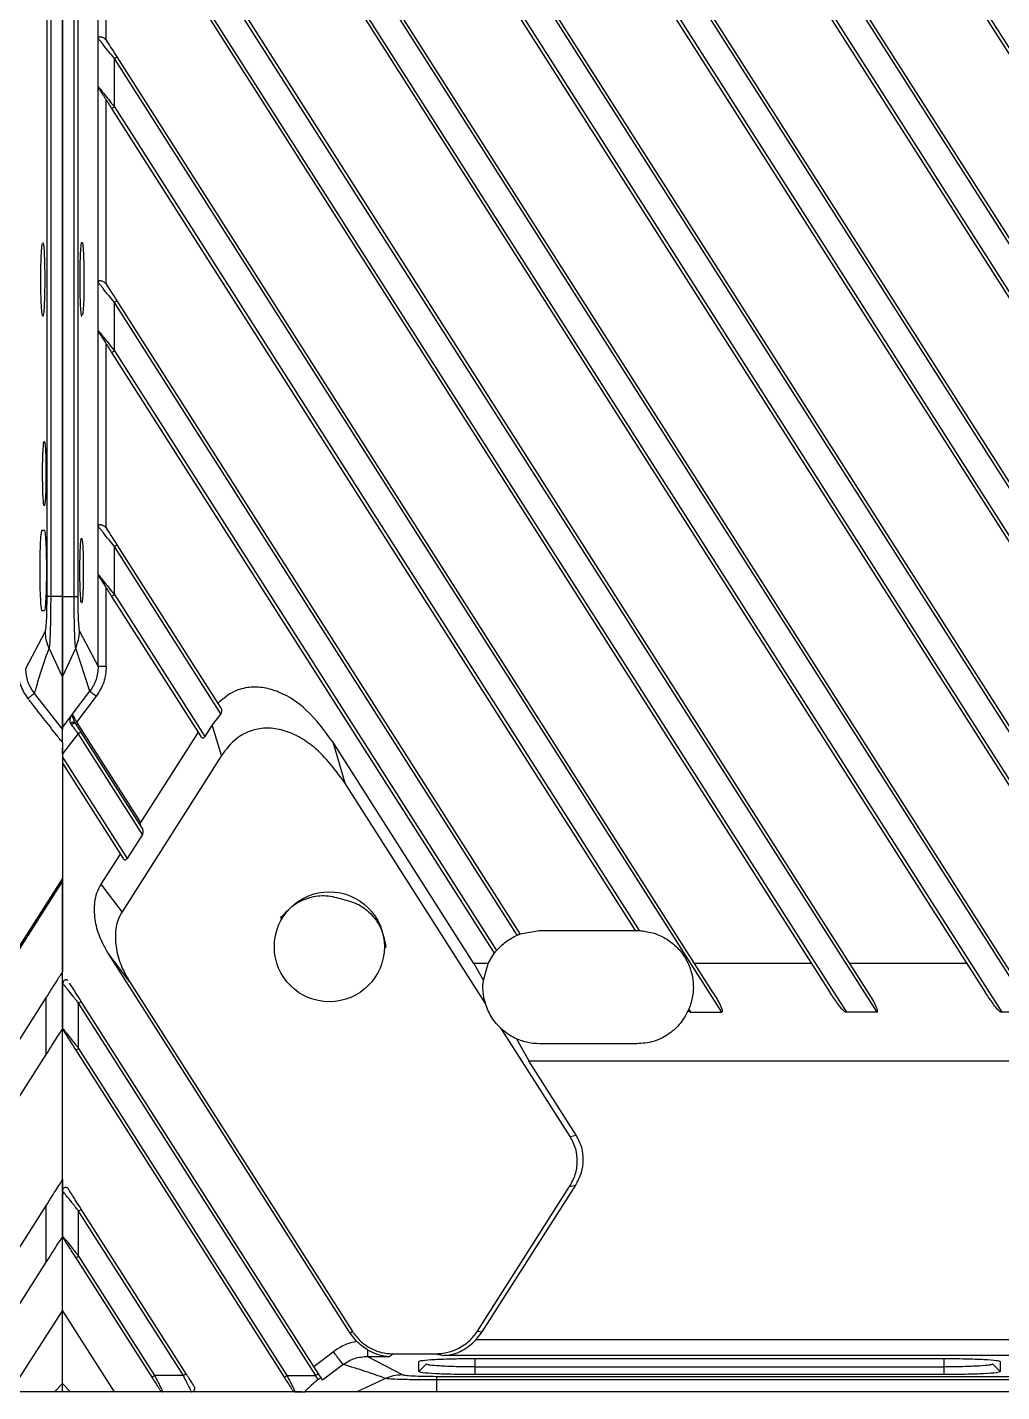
# Model space of a CAD drawing. Header units: millimetres. Extents: x 620 to 19791, y 2539 to 6969.
# Drawn here: x 17174.8 to 17235, y 3799.1 to 3883.4 of the extents above; entities that cross this region are included whole.
import ezdxf

# ---------------------------------------------------------------- set-up
doc = ezdxf.new("R2010")
doc.units = ezdxf.units.MM

# ---------------------------------------------------------------- blocks, each defined once
blk = doc.blocks.new('tugj')
at = {"color": 7, "linetype": 'Continuous', "lineweight": 25}
for p, q in [((12454.593, 4868.257), (12454.593, 5107.475)), ((12454.818, 5107.475), (12454.818, 4868.257)), ((12455.543, 4868.256), (12455.543, 5107.475)), ((12455.543, 5107.475), (12455.543, 4868.256)), ((12456.268, 4868.257), (12456.268, 5107.475)), ((12456.492, 5107.475), (12456.492, 4868.257)), ((12458.583, 4988.87), (12551.022, 4843.77)), ((12458.752, 4988.978), (12552.022, 4842.571)), ((12544.317, 4842.57), (12458.752, 4976.88)), ((12543.789, 4843.77), (12458.921, 4976.988)), ((12458.583, 4973.795), (12541.418, 4843.77)), ((12458.752, 4973.902), (12542.42, 4842.57)), ((12534.713, 4842.57), (12458.752, 4961.805)), ((12534.185, 4843.77), (12458.921, 4961.912)), ((12458.583, 4958.719), (12531.814, 4843.77)), ((12458.752, 4958.827), (12532.816, 4842.57)), ((12525.109, 4842.57), (12458.752, 4946.729)), ((12524.581, 4843.77), (12458.921, 4946.837)), ((12458.583, 4943.644), (12522.21, 4843.77)), ((12458.752, 4943.751), (12523.212, 4842.57)), ((12515.505, 4842.57), (12458.752, 4931.654)), ((12514.977, 4843.77), (12458.921, 4931.761)), ((12458.583, 4928.569), (12512.606, 4843.77)), ((12458.752, 4928.676), (12513.607, 4842.57)), ((12505.9, 4842.57), (12458.752, 4916.579)), ((12505.373, 4843.77), (12458.921, 4916.686)), ((12457.753, 4902.759), (12457.753, 4914.856)), ((12458.251, 4902.652), (12458.251, 4914.014)), ((12458.752, 4913.601), (12504.003, 4842.57)), ((12458.583, 4913.493), (12503.002, 4843.77)), ((12457.753, 4899.78), (12457.753, 4902.759)), ((12458.251, 4902.652), (12458.296, 4902.591)), ((12496.296, 4842.57), (12458.752, 4901.503)), ((12458.752, 4898.525), (12458.752, 4901.503)), ((12495.769, 4843.77), (12458.921, 4901.611)), ((12457.753, 4887.684), (12457.753, 4899.78)), ((12458.251, 4887.577), (12458.251, 4898.939)), ((12458.583, 4898.418), (12490.948, 4847.616)), ((12458.752, 4898.525), (12491.187, 4847.613)), ((12457.753, 4884.705), (12457.753, 4887.684)), ((12458.251, 4887.577), (12458.296, 4887.516)), ((12458.752, 4883.45), (12458.752, 4886.428)), ((12483.66, 4847.331), (12458.752, 4886.428)), ((12483.849, 4847.406), (12458.921, 4886.535)), ((12457.753, 4872.608), (12457.753, 4884.705)), ((12458.251, 4872.501), (12458.251, 4883.864)), ((12458.583, 4883.342), (12482.239, 4846.211)), ((12458.752, 4883.45), (12482.371, 4846.376)), ((12454.291, 4872.366), (12454.422, 4872.366)), ((12457.753, 4869.629), (12457.753, 4872.608)), ((12458.251, 4872.501), (12458.296, 4872.44)), ((12465.355, 4861.361), (12458.921, 4871.46)), ((12458.752, 4868.375), (12458.752, 4871.352)), ((12465.338, 4861.014), (12458.752, 4871.352)), ((12457.752, 4863.93), (12457.753, 4869.629)), ((12454.818, 4868.257), (12454.593, 4868.257)), ((12455.543, 4868.256), (12454.818, 4868.257)), ((12455.543, 4868.256), (12456.268, 4868.257)), ((12456.268, 4868.257), (12456.492, 4868.257)), ((12458.251, 4863.93), (12458.251, 4868.788)), ((12458.583, 4868.267), (12464.103, 4859.602)), ((12458.752, 4868.375), (12464.341, 4859.602)), ((12454.422, 4867.366), (12454.291, 4867.366)), ((12453.281, 4863.817), (12454.488, 4866.115)), ((12456.598, 4866.114), (12457.752, 4863.93)), ((12455.543, 4863.305), (12454.719, 4865.075)), ((12457.243, 4862.407), (12456.366, 4865.075)), ((12453.804, 4862.275), (12455.543, 4860.039)), ((12456.153, 4860.978), (12457.243, 4862.407)), ((12457.639, 4862.107), (12456.416, 4860.502)), ((12455.542, 4860.174), (12456.125, 4860.934)), ((12456.125, 4860.934), (12456.153, 4860.978)), ((12456.125, 4860.934), (12456.153, 4860.958)), ((12456.154, 4860.978), (12456.157, 4860.955)), ((12456.375, 4860.38), (12456.334, 4860.45)), ((12456.416, 4860.502), (12460.368, 4854.298)), ((12465.338, 4861.014), (12464.807, 4860.335)), ((12456.509, 4859.797), (12455.543, 4858.536)), ((12456.102, 4860.353), (12456.051, 4860.437)), ((12456.509, 4859.797), (12456.678, 4859.905)), ((12460.487, 4853.554), (12456.509, 4859.797)), ((12460.487, 4853.926), (12456.678, 4859.905)), ((12463.926, 4859.882), (12460.368, 4854.298)), ((12464.807, 4860.335), (12464.341, 4859.602)), ((12465.373, 4858.431), (12464.807, 4860.335)), ((12455.543, 4859.237), (12455.543, 4850.811)), ((12455.543, 4858.536), (12455.543, 4858.887)), ((12480.983, 4845.57), (12472.251, 4859.277)), ((12472.251, 4859.277), (12473.005, 4856.738)), ((12455.543, 4858.536), (12455.543, 4858.337)), ((12455.543, 4858.337), (12459.538, 4852.065)), ((12455.543, 4857.965), (12459.301, 4852.065)), ((12465.373, 4858.431), (12459.226, 4848.783)), ((12481.692, 4843.102), (12473.005, 4856.738)), ((12460.504, 4853.895), (12460.487, 4853.926)), ((12460.487, 4853.554), (12459.538, 4852.065)), ((12457.937, 4850.481), (12459.124, 4852.344)), ((12437.759, 4822.734), (12455.543, 4850.649)), ((12452.036, 4845.307), (12455.543, 4850.811)), ((12455.543, 4850.811), (12455.543, 4850.649)), ((12455.543, 4850.649), (12455.543, 4845.065)), ((12455.543, 4844.379), (12455.543, 4850.636)), ((12459.226, 4848.783), (12457.937, 4850.481)), ((12483.849, 4847.406), (12485.043, 4847.616)), ((12485.043, 4847.616), (12490.948, 4847.616)), ((12459.694, 4844.458), (12458.405, 4846.156)), ((12473.326, 4822.734), (12458.405, 4846.156)), ((12481.859, 4845.57), (12482.239, 4846.211)), ((12481.859, 4845.57), (12480.983, 4845.57)), ((12480.983, 4845.57), (12481.568, 4844.536)), ((12481.568, 4844.536), (12481.859, 4845.57)), ((12501.855, 4845.57), (12494.622, 4845.57)), ((12511.459, 4845.57), (12504.226, 4845.57)), ((12459.694, 4844.458), (12473.467, 4822.839)), ((12455.543, 4841.587), (12455.543, 4844.379)), ((12455.543, 4844.379), (12455.543, 4841.529)), ((12454.543, 4843.495), (12439.648, 4820.116)), ((12454.543, 4839.959), (12454.543, 4843.495)), ((12456.543, 4840.331), (12456.543, 4843.123)), ((12471.2, 4820.116), (12456.543, 4843.123)), ((12471.369, 4820.223), (12456.711, 4843.231)), ((12494.273, 4842.769), (12494.233, 4842.677)), ((12494.399, 4842.57), (12494.273, 4842.769)), ((12494.399, 4842.57), (12496.296, 4842.57)), ((12505.9, 4842.57), (12504.003, 4842.57)), ((12515.505, 4842.57), (12513.607, 4842.57)), ((12455.543, 4841.587), (12455.543, 4841.492)), ((12455.543, 4832.223), (12455.543, 4841.529)), ((12455.543, 4831.537), (12455.543, 4841.492)), ((12486.924, 4834.89), (12482.709, 4841.507)), ((12456.374, 4840.224), (12469.253, 4820.008)), ((12456.543, 4840.331), (12469.422, 4820.116)), ((12483.61, 4840.922), (12484.374, 4839.57)), ((12491.043, 4840.616), (12485.043, 4840.616)), ((12441.901, 4820.116), (12454.543, 4839.959)), ((12487.299, 4834.98), (12484.374, 4839.57)), ((12484.374, 4839.57), (12558.305, 4839.57)), ((12486.924, 4834.89), (12487.299, 4834.98)), ((12455.543, 4832.223), (12455.543, 4828.687)), ((12481.205, 4822.861), (12486.897, 4831.796)), ((12481.489, 4822.809), (12487.272, 4831.886)), ((12486.897, 4831.796), (12487.272, 4831.886)), ((12455.543, 4828.745), (12455.543, 4831.537)), ((12454.543, 4830.653), (12447.829, 4820.116)), ((12454.543, 4827.117), (12454.543, 4830.653)), ((12456.543, 4827.489), (12456.543, 4830.281)), ((12463.019, 4820.116), (12456.543, 4830.281)), ((12463.188, 4820.223), (12456.711, 4830.389)), ((12455.543, 4828.745), (12455.543, 4828.651)), ((12455.543, 4824.116), (12455.543, 4828.687)), ((12455.543, 4824.116), (12455.543, 4828.651)), ((12450.082, 4820.116), (12454.543, 4827.117)), ((12456.374, 4827.382), (12461.072, 4820.008)), ((12456.543, 4827.489), (12461.24, 4820.116)), ((12452.343, 4819.116), (12455.543, 4824.116)), ((12455.543, 4824.116), (12458.743, 4819.116)), ((12455.543, 4819.616), (12455.543, 4824.116)), ((12473.467, 4822.839), (12473.326, 4822.734)), ((12473.728, 4822.232), (12473.326, 4822.734)), ((12481.129, 4822.351), (12481.489, 4822.809)), ((12481.205, 4822.861), (12481.489, 4822.809)), ((12474.411, 4821.701), (12474.411, 4821.3)), ((12481.129, 4822.351), (12579.956, 4822.351)), ((12471.08, 4820.676), (12472.295, 4821.592)), ((12474.411, 4821.3), (12476.542, 4820.17)), ((12474.411, 4821.3), (12475.787, 4821.3)), ((12475.995, 4821.455), (12475.787, 4821.3)), ((12475.995, 4821.455), (12478.585, 4821.455)), ((12477.568, 4820.355), (12477.568, 4820.984)), ((12477.568, 4820.356), (12478.043, 4820.829)), ((12478.585, 4821.455), (12479.138, 4821.353)), ((12581.947, 4821.353), (12479.138, 4821.353)), ((12481.043, 4821.166), (12510.042, 4821.166)), ((12513.043, 4820.829), (12513.517, 4820.356)), ((12513.517, 4820.984), (12513.517, 4820.355)), ((12463.019, 4820.116), (12461.24, 4820.116)), ((12469.422, 4820.116), (12471.2, 4820.116)), ((12471.337, 4819.846), (12471.2, 4820.116)), ((12471.53, 4819.97), (12471.369, 4820.223)), ((12471.616, 4819.835), (12471.53, 4819.971)), ((12472.895, 4820.801), (12471.617, 4819.834)), ((12478.684, 4820.065), (12522.25, 4820.065)), ((12478.684, 4819.841), (12478.684, 4820.065)), ((12481.042, 4820.647), (12481.043, 4820.173)), ((12481.042, 4820.647), (12510.043, 4820.647)), ((12510.042, 4820.173), (12481.043, 4820.173)), ((12510.042, 4820.173), (12510.043, 4820.647)), ((12455.043, 4819.116), (12455.543, 4819.616)), ((12455.543, 4819.116), (12455.543, 4819.616)), ((12455.543, 4819.616), (12456.043, 4819.116)), ((12473.732, 4819.115), (12475.504, 4819.94)), ((12478.684, 4819.116), (12478.684, 4819.841)), ((12522.25, 4819.841), (12478.684, 4819.841)), ((12455.043, 4819.116), (12452.343, 4819.116)), ((12456.043, 4819.116), (12455.043, 4819.116)), ((12458.743, 4819.116), (12456.043, 4819.116)), ((12461.75, 4819.116), (12458.743, 4819.116)), ((12463.529, 4819.116), (12461.75, 4819.116)), ((12469.931, 4819.116), (12463.529, 4819.116)), ((12470.367, 4819.116), (12469.931, 4819.116)), ((12469.931, 4819.116), (12470.542, 4819.116)), ((12522.25, 4819.116), (12478.684, 4819.116))]:
    blk.add_line(p, q, dxfattribs=at)
at = {"color": 8, "linetype": 'Continuous', "lineweight": 25}
for p, q in [((12481.042, 4821.166), (12481.042, 4820.647)), ((12510.043, 4820.647), (12510.043, 4821.166))]:
    blk.add_line(p, q, dxfattribs=at)
at = {"color": 7, "linetype": 'Continuous', "lineweight": 25, "flags": 128}
for points in [[(12458.921, 4886.535), (12458.918, 4886.533), (12458.908, 4886.527), (12458.892, 4886.517), (12458.871, 4886.504), (12458.846, 4886.487), (12458.817, 4886.469), (12458.785, 4886.449), (12458.752, 4886.428)], [(12458.921, 4871.46), (12458.918, 4871.458), (12458.908, 4871.452), (12458.892, 4871.442), (12458.871, 4871.428), (12458.846, 4871.412), (12458.817, 4871.394), (12458.785, 4871.373), (12458.752, 4871.352)], [(12458.583, 4868.267), (12458.587, 4868.269), (12458.596, 4868.275), (12458.612, 4868.285), (12458.633, 4868.299), (12458.658, 4868.315), (12458.688, 4868.333), (12458.719, 4868.354), (12458.752, 4868.375)], [(12455.542, 4863.305), (12455.954, 4864.19), (12456.366, 4865.075)], [(12469.253, 4820.008), (12469.256, 4820.01), (12469.266, 4820.016), (12469.281, 4820.026), (12469.302, 4820.04), (12469.328, 4820.056), (12469.357, 4820.074), (12469.389, 4820.095), (12469.422, 4820.116)]]:
    blk.add_lwpolyline(points, dxfattribs=at)
at = {"color": 7, "linetype": 'Continuous', "lineweight": 25}
blk.add_circle((12472.043, 4846.616), 3.4, dxfattribs=at)
for points, knots in [([(12458.251, 4902.652), (12458.226, 4902.679), (12458.177, 4902.731), (12458.088, 4902.786), (12457.996, 4902.821), (12457.913, 4902.839), (12457.847, 4902.844), (12457.78, 4902.825), (12457.764, 4902.786), (12457.753, 4902.759)], [0, 0, 0, 0, 0.134133, 0.262204, 0.388534, 0.527306, 0.642566, 0.751832, 1, 1, 1, 1]), ([(12458.752, 4901.503), (12458.643, 4901.64), (12458.403, 4901.941), (12458.124, 4902.275), (12457.956, 4902.519), (12457.857, 4902.629), (12457.777, 4902.708), (12457.761, 4902.741), (12457.753, 4902.759)], [0, 0, 0, 0, 0.257383, 0.568189, 0.677429, 0.771192, 0.881044, 1, 1, 1, 1]), ([(12458.921, 4901.611), (12458.81, 4901.784), (12458.591, 4902.128), (12458.394, 4902.437), (12458.296, 4902.591)], [0, 0, 0, 0, 0.502857, 1, 1, 1, 1]), ([(12458.752, 4901.503), (12458.774, 4901.517), (12458.818, 4901.545), (12458.874, 4901.581), (12458.913, 4901.606), (12458.918, 4901.609), (12458.921, 4901.611)], [0, 0, 0, 0, 0.249966, 0.49999, 0.750001, 1, 1, 1, 1]), ([(12457.753, 4899.78), (12457.759, 4899.773), (12457.772, 4899.758), (12457.839, 4899.672), (12457.942, 4899.542), (12458.12, 4899.316), (12458.396, 4898.974), (12458.628, 4898.682), (12458.752, 4898.525)], [0, 0, 0, 0, 0.093369, 0.196879, 0.314763, 0.449932, 0.705777, 1, 1, 1, 1]), ([(12457.83, 4899.6), (12457.807, 4899.636), (12457.768, 4899.697), (12457.757, 4899.756), (12457.753, 4899.78)], [0, 0, 0, 0, 0.585177, 1, 1, 1, 1]), ([(12457.83, 4899.6), (12457.85, 4899.569), (12457.892, 4899.502), (12458.006, 4899.324), (12458.232, 4898.969), (12458.443, 4898.639), (12458.583, 4898.418)], [0, 0, 0, 0, 0.115366, 0.245983, 0.496103, 1, 1, 1, 1]), ([(12458.583, 4898.418), (12458.586, 4898.419), (12458.591, 4898.423), (12458.63, 4898.448), (12458.686, 4898.483), (12458.73, 4898.511), (12458.752, 4898.525)], [0, 0, 0, 0, 0.249988, 0.49998, 0.749994, 1, 1, 1, 1]), ([(12454.329, 4885.566), (12454.314, 4885.601), (12454.282, 4885.67), (12454.242, 4886.199), (12454.215, 4886.956), (12454.206, 4887.855), (12454.215, 4888.761), (12454.242, 4889.516), (12454.274, 4889.987), (12454.298, 4890.051), (12454.305, 4890.072)], [0, 0, 0, 0, 0.13432, 0.267816, 0.400285, 0.534044, 0.667719, 0.800888, 0.935788, 1, 1, 1, 1]), ([(12454.329, 4890.165), (12454.345, 4890.13), (12454.377, 4890.061), (12454.417, 4889.532), (12454.443, 4888.775), (12454.453, 4887.875), (12454.444, 4886.972), (12454.417, 4886.208), (12454.377, 4885.672), (12454.345, 4885.601), (12454.329, 4885.566)], [0, 0, 0, 0, 0.125437, 0.250107, 0.373815, 0.498729, 0.623565, 0.747927, 0.873908, 1, 1, 1, 1]), ([(12456.756, 4885.566), (12456.74, 4885.601), (12456.708, 4885.67), (12456.668, 4886.199), (12456.642, 4886.956), (12456.632, 4887.856), (12456.641, 4888.759), (12456.668, 4889.523), (12456.708, 4890.06), (12456.74, 4890.13), (12456.756, 4890.165)], [0, 0, 0, 0, 0.125437, 0.250107, 0.373815, 0.498729, 0.623565, 0.747927, 0.873908, 1, 1, 1, 1]), ([(12456.756, 4890.165), (12456.772, 4890.13), (12456.803, 4890.061), (12456.843, 4889.532), (12456.87, 4888.775), (12456.879, 4887.876), (12456.87, 4886.97), (12456.844, 4886.215), (12456.811, 4885.744), (12456.788, 4885.68), (12456.78, 4885.659)], [0, 0, 0, 0, 0.134323, 0.267823, 0.400296, 0.534057, 0.667736, 0.800908, 0.935813, 1, 1, 1, 1]), ([(12458.251, 4887.577), (12458.226, 4887.603), (12458.177, 4887.655), (12458.088, 4887.71), (12457.996, 4887.746), (12457.913, 4887.764), (12457.847, 4887.768), (12457.78, 4887.749), (12457.764, 4887.711), (12457.753, 4887.684)], [0, 0, 0, 0, 0.134133, 0.262204, 0.388534, 0.527306, 0.642566, 0.751832, 1, 1, 1, 1]), ([(12458.752, 4886.428), (12458.643, 4886.564), (12458.403, 4886.866), (12458.124, 4887.2), (12457.956, 4887.443), (12457.857, 4887.554), (12457.777, 4887.632), (12457.761, 4887.666), (12457.753, 4887.684)], [0, 0, 0, 0, 0.257385, 0.568191, 0.677431, 0.771192, 0.881045, 1, 1, 1, 1]), ([(12458.921, 4886.535), (12458.81, 4886.709), (12458.591, 4887.053), (12458.394, 4887.362), (12458.296, 4887.516)], [0, 0, 0, 0, 0.502859, 1, 1, 1, 1]), ([(12457.753, 4884.705), (12457.759, 4884.698), (12457.772, 4884.683), (12457.839, 4884.596), (12457.942, 4884.466), (12458.12, 4884.241), (12458.396, 4883.899), (12458.628, 4883.606), (12458.752, 4883.45)], [0, 0, 0, 0, 0.093369, 0.196879, 0.314765, 0.449931, 0.705776, 1, 1, 1, 1]), ([(12457.83, 4884.525), (12457.807, 4884.561), (12457.768, 4884.622), (12457.757, 4884.68), (12457.753, 4884.705)], [0, 0, 0, 0, 0.585177, 1, 1, 1, 1]), ([(12457.83, 4884.525), (12457.85, 4884.494), (12457.892, 4884.427), (12458.006, 4884.249), (12458.232, 4883.894), (12458.443, 4883.563), (12458.583, 4883.342)], [0, 0, 0, 0, 0.1153656, 0.2459866, 0.4961024, 1, 1, 1, 1]), ([(12458.583, 4883.342), (12458.586, 4883.344), (12458.591, 4883.347), (12458.63, 4883.372), (12458.686, 4883.408), (12458.73, 4883.436), (12458.752, 4883.45)], [0, 0, 0, 0, 0.249984, 0.499982, 0.749995, 1, 1, 1, 1]), ([(12454.422, 4873.866), (12454.408, 4873.896), (12454.381, 4873.956), (12454.346, 4874.417), (12454.323, 4875.074), (12454.314, 4875.857), (12454.322, 4876.642), (12454.346, 4877.311), (12454.375, 4877.682), (12454.401, 4877.844), (12454.415, 4877.858), (12454.422, 4877.865)], [0, 0, 0, 0, 0.125441, 0.24983, 0.373603, 0.498413, 0.62314, 0.747559, 0.873244, 0.936089, 1, 1, 1, 1]), ([(12454.422, 4877.865), (12454.436, 4877.835), (12454.463, 4877.775), (12454.498, 4877.314), (12454.521, 4876.657), (12454.53, 4875.874), (12454.522, 4875.09), (12454.498, 4874.42), (12454.469, 4874.049), (12454.443, 4873.887), (12454.429, 4873.873), (12454.422, 4873.866)], [0, 0, 0, 0, 0.1254407, 0.2498295, 0.3736033, 0.498413, 0.6231396, 0.7475592, 0.8732437, 0.9360892, 1, 1, 1, 1]), ([(12454.291, 4867.366), (12454.274, 4867.403), (12454.24, 4867.479), (12454.196, 4868.054), (12454.167, 4868.877), (12454.157, 4869.855), (12454.167, 4870.836), (12454.195, 4871.668), (12454.239, 4872.251), (12454.274, 4872.327), (12454.291, 4872.366)], [0, 0, 0, 0, 0.125478, 0.250135, 0.373822, 0.498716, 0.623532, 0.747873, 0.873842, 1, 1, 1, 1]), ([(12454.422, 4872.366), (12454.439, 4872.328), (12454.473, 4872.252), (12454.517, 4871.677), (12454.546, 4870.854), (12454.556, 4869.876), (12454.546, 4868.894), (12454.518, 4868.063), (12454.474, 4867.48), (12454.439, 4867.404), (12454.422, 4867.366)], [0, 0, 0, 0, 0.1255, 0.250161, 0.373853, 0.498751, 0.623571, 0.747916, 0.873887, 1, 1, 1, 1]), ([(12458.251, 4872.501), (12458.226, 4872.528), (12458.177, 4872.58), (12458.088, 4872.635), (12457.996, 4872.67), (12457.913, 4872.689), (12457.847, 4872.693), (12457.78, 4872.674), (12457.764, 4872.635), (12457.753, 4872.608)], [0, 0, 0, 0, 0.134127, 0.262205, 0.388535, 0.527307, 0.642568, 0.751834, 1, 1, 1, 1]), ([(12458.752, 4871.352), (12458.643, 4871.489), (12458.403, 4871.79), (12458.124, 4872.125), (12457.956, 4872.368), (12457.857, 4872.478), (12457.777, 4872.557), (12457.761, 4872.591), (12457.753, 4872.608)], [0, 0, 0, 0, 0.257386, 0.568192, 0.67743, 0.771193, 0.881045, 1, 1, 1, 1]), ([(12458.921, 4871.46), (12458.81, 4871.633), (12458.591, 4871.978), (12458.394, 4872.287), (12458.296, 4872.44)], [0, 0, 0, 0, 0.502859, 1, 1, 1, 1]), ([(12456.729, 4867.866), (12456.715, 4867.896), (12456.688, 4867.956), (12456.653, 4868.417), (12456.63, 4869.074), (12456.621, 4869.857), (12456.629, 4870.642), (12456.652, 4871.311), (12456.681, 4871.682), (12456.708, 4871.844), (12456.722, 4871.858), (12456.729, 4871.865)], [0, 0, 0, 0, 0.125441, 0.24983, 0.373603, 0.498412, 0.623139, 0.74756, 0.873244, 0.936089, 1, 1, 1, 1]), ([(12456.729, 4871.865), (12456.743, 4871.835), (12456.77, 4871.775), (12456.805, 4871.314), (12456.828, 4870.657), (12456.836, 4869.874), (12456.828, 4869.09), (12456.805, 4868.42), (12456.776, 4868.049), (12456.75, 4867.887), (12456.736, 4867.873), (12456.729, 4867.866)], [0, 0, 0, 0, 0.125441, 0.24983, 0.373603, 0.498413, 0.623139, 0.747559, 0.873244, 0.936089, 1, 1, 1, 1]), ([(12457.753, 4869.629), (12457.76, 4869.622), (12457.775, 4869.605), (12457.876, 4869.472), (12458.081, 4869.216), (12458.396, 4868.823), (12458.628, 4868.531), (12458.752, 4868.375)], [0, 0, 0, 0, 0.101637, 0.214875, 0.449381, 0.705453, 1, 1, 1, 1]), ([(12457.83, 4869.45), (12457.808, 4869.483), (12457.769, 4869.543), (12457.758, 4869.603), (12457.753, 4869.629)], [0, 0, 0, 0, 0.551205, 1, 1, 1, 1]), ([(12457.83, 4869.45), (12457.85, 4869.418), (12457.892, 4869.352), (12458.006, 4869.174), (12458.232, 4868.818), (12458.443, 4868.488), (12458.583, 4868.267)], [0, 0, 0, 0, 0.115365, 0.245986, 0.496104, 1, 1, 1, 1]), ([(12454.488, 4866.115), (12454.502, 4866.162), (12454.529, 4866.257), (12454.564, 4866.755), (12454.588, 4867.444), (12454.591, 4867.986), (12454.593, 4868.257)], [0, 0, 0, 0, 0.24813, 0.497845, 0.748652, 1, 1, 1, 1]), ([(12454.818, 4868.257), (12454.817, 4868.048), (12454.816, 4867.769), (12454.813, 4867.38), (12454.81, 4866.842), (12454.796, 4866.414), (12454.788, 4866.133), (12454.788, 4866.122), (12454.787, 4866.084), (12454.779, 4865.804), (12454.758, 4865.318), (12454.733, 4865.16), (12454.719, 4865.075)], [0, 0, 0, 0, 0.134202, 0.178889, 0.257542, 0.496727, 0.497017, 0.499311, 0.505691, 0.529846, 0.746293, 1, 1, 1, 1]), ([(12455.543, 4863.305), (12455.543, 4863.443), (12455.543, 4863.728), (12455.543, 4864.908), (12455.543, 4866.486), (12455.543, 4867.679), (12455.543, 4868.256)], [0, 0, 0, 0, 0.241823, 0.5, 0.758177, 1, 1, 1, 1]), ([(12455.543, 4868.256), (12455.543, 4867.679), (12455.543, 4866.486), (12455.543, 4864.908), (12455.543, 4863.728), (12455.543, 4863.443), (12455.543, 4863.305)], [0, 0, 0, 0, 0.2418251, 0.5000001, 0.7581754, 1, 1, 1, 1]), ([(12456.366, 4865.075), (12456.36, 4865.108), (12456.351, 4865.152), (12456.338, 4865.28), (12456.325, 4865.433), (12456.311, 4865.682), (12456.303, 4865.932), (12456.299, 4866.074), (12456.298, 4866.111), (12456.298, 4866.12), (12456.298, 4866.123), (12456.298, 4866.124), (12456.299, 4866.4), (12456.265, 4867.07), (12456.267, 4867.851), (12456.268, 4868.257)], [0, 0, 0, 0, 0.127925, 0.172745, 0.252082, 0.373981, 0.468633, 0.492649, 0.498849, 0.500499, 0.50096, 0.501101, 0.501181, 0.740676, 1, 1, 1, 1]), ([(12456.492, 4868.257), (12456.494, 4867.985), (12456.497, 4867.444), (12456.521, 4866.754), (12456.556, 4866.257), (12456.584, 4866.162), (12456.598, 4866.114)], [0, 0, 0, 0, 0.251351, 0.502158, 0.751874, 1, 1, 1, 1]), ([(12454.719, 4865.075), (12454.653, 4865.241), (12454.52, 4865.575), (12454.498, 4865.934), (12454.488, 4866.115)], [0, 0, 0, 0, 0.496926, 1, 1, 1, 1]), ([(12456.366, 4865.075), (12456.433, 4865.242), (12456.566, 4865.576), (12456.587, 4865.935), (12456.598, 4866.114)], [0, 0, 0, 0, 0.500005, 1, 1, 1, 1]), ([(12454.719, 4865.075), (12454.719, 4865.075), (12454.719, 4865.074), (12454.718, 4865.073), (12454.716, 4865.066), (12454.676, 4864.968), (12454.633, 4864.851), (12454.479, 4864.429), (12454.252, 4863.761), (12454.007, 4862.979), (12453.863, 4862.477), (12453.819, 4862.327), (12453.804, 4862.276)], [0, 0, 0, 0, 0.00006, 0.000592, 0.002126, 0.008022, 0.124947, 0.140032, 0.499932, 0.854415, 0.950401, 1, 1, 1, 1]), ([(12453.407, 4861.969), (12453.226, 4862.254), (12452.867, 4862.819), (12452.81, 4863.486), (12452.781, 4863.817)], [0, 0, 0, 0, 0.504617, 1, 1, 1, 1]), ([(12453.804, 4862.275), (12453.653, 4862.51), (12453.35, 4862.981), (12453.304, 4863.538), (12453.281, 4863.817)], [0, 0, 0, 0, 0.49978, 1, 1, 1, 1]), ([(12457.752, 4863.93), (12457.73, 4863.656), (12457.685, 4863.106), (12457.39, 4862.64), (12457.243, 4862.407)], [0, 0, 0, 0, 0.500224, 1, 1, 1, 1]), ([(12458.251, 4863.93), (12458.224, 4863.601), (12458.169, 4862.943), (12457.815, 4862.386), (12457.639, 4862.107)], [0, 0, 0, 0, 0.49999, 1, 1, 1, 1]), ([(12458.251, 4863.93), (12458.191, 4863.93), (12458.064, 4863.93), (12457.9, 4863.93), (12457.782, 4863.93), (12457.762, 4863.93), (12457.752, 4863.93)], [0, 0, 0, 0, 0.240726, 0.4998985, 0.759122, 1, 1, 1, 1]), ([(12455.543, 4860.174), (12455.543, 4860.432), (12455.543, 4860.951), (12455.543, 4861.805), (12455.543, 4862.591), (12455.543, 4863.115), (12455.543, 4863.305)], [0, 0, 0, 0, 0.247913, 0.497848, 0.818192, 1, 1, 1, 1]), ([(12455.543, 4863.305), (12455.543, 4862.758), (12455.543, 4862.118), (12455.543, 4861.299), (12455.543, 4860.756), (12455.543, 4860.308), (12455.543, 4860.039)], [0, 0, 0, 0, 0.5035524, 0.5890868, 0.752664, 1, 1, 1, 1]), ([(12453.407, 4861.969), (12453.454, 4862.005), (12453.552, 4862.081), (12453.68, 4862.18), (12453.773, 4862.252), (12453.794, 4862.268), (12453.804, 4862.275)], [0, 0, 0, 0, 0.2432151, 0.5025083, 0.7604317, 1, 1, 1, 1]), ([(12457.243, 4862.407), (12457.253, 4862.4), (12457.273, 4862.385), (12457.366, 4862.314), (12457.494, 4862.217), (12457.592, 4862.143), (12457.639, 4862.107)], [0, 0, 0, 0, 0.2394158, 0.497149, 0.7564539, 1, 1, 1, 1]), ([(12472.251, 4859.277), (12471.748, 4859.969), (12470.841, 4861.217), (12469.274, 4862.279), (12468.02, 4862.651), (12467.075, 4862.684), (12466.037, 4862.428), (12465.476, 4861.937), (12465.162, 4861.662)], [0, 0, 0, 0, 0.295327, 0.532327, 0.639409, 0.745125, 0.857665, 1, 1, 1, 1]), ([(12455.545, 4859.237), (12455.545, 4859.237), (12455.545, 4859.237), (12455.544, 4859.238), (12455.543, 4859.24), (12455.537, 4859.247), (12455.515, 4859.275), (12455.427, 4859.387), (12455.076, 4859.835), (12454.474, 4860.602), (12453.872, 4861.369), (12453.522, 4861.818), (12453.435, 4861.93), (12453.414, 4861.959), (12453.409, 4861.966), (12453.408, 4861.968), (12453.407, 4861.969), (12453.407, 4861.969), (12453.407, 4861.969), (12453.407, 4861.969), (12453.407, 4861.969)], [0, 0, 0, 0, 0.000015, 0.000159, 0.000557, 0.00209, 0.008066, 0.031682, 0.125577, 0.499989, 0.874963, 0.968718, 0.992162, 0.998026, 0.999497, 0.999865, 0.999961, 0.999987, 0.999991, 1, 1, 1, 1]), ([(12465.338, 4861.014), (12465.347, 4861.025), (12465.365, 4861.047), (12465.393, 4861.104), (12465.408, 4861.184), (12465.397, 4861.279), (12465.369, 4861.333), (12465.355, 4861.361)], [0, 0, 0, 0, 0.094335, 0.200566, 0.456667, 0.716863, 1, 1, 1, 1]), ([(12456.051, 4860.437), (12456.036, 4860.483), (12456.008, 4860.572), (12456.029, 4860.746), (12456.087, 4860.86), (12456.125, 4860.934)], [0, 0, 0, 0, 0.272839, 0.528768, 1, 1, 1, 1]), ([(12456.334, 4860.45), (12456.318, 4860.462), (12456.294, 4860.48), (12456.247, 4860.49), (12456.206, 4860.492), (12456.163, 4860.487), (12456.122, 4860.476), (12456.083, 4860.459), (12456.062, 4860.444), (12456.051, 4860.437)], [0, 0, 0, 0, 0.232207, 0.359682, 0.491327, 0.624193, 0.75513, 0.881149, 1, 1, 1, 1]), ([(12456.334, 4860.45), (12456.288, 4860.551), (12456.214, 4860.713), (12456.161, 4860.882), (12456.156, 4860.935), (12456.153, 4860.958)], [0, 0, 0, 0, 0.481491, 0.776946, 1, 1, 1, 1]), ([(12456.157, 4860.955), (12456.17, 4860.938), (12456.198, 4860.904), (12456.257, 4860.803), (12456.325, 4860.668), (12456.381, 4860.565), (12456.416, 4860.502)], [0, 0, 0, 0, 0.234071, 0.48577, 0.682693, 1, 1, 1, 1]), ([(12456.334, 4860.45), (12456.337, 4860.452), (12456.344, 4860.456), (12456.363, 4860.469), (12456.388, 4860.484), (12456.407, 4860.496), (12456.416, 4860.502)], [0, 0, 0, 0, 0.249998, 0.49997, 0.749987, 1, 1, 1, 1]), ([(12455.543, 4859.237), (12455.543, 4859.332), (12455.543, 4859.513), (12455.543, 4859.761), (12455.543, 4859.927), (12455.543, 4860.015), (12455.543, 4860.031), (12455.543, 4860.039)], [0, 0, 0, 0, 0.286045, 0.548341, 0.786212, 0.89682, 1, 1, 1, 1]), ([(12456.509, 4859.797), (12456.435, 4859.899), (12456.287, 4860.103), (12456.163, 4860.269), (12456.102, 4860.353)], [0, 0, 0, 0, 0.4993639, 1, 1, 1, 1]), ([(12456.332, 4860.415), (12456.332, 4860.415), (12456.342, 4860.412), (12456.357, 4860.402), (12456.367, 4860.39), (12456.372, 4860.384)], [0, 0, 0, 0, 0.006181, 0.580629, 1, 1, 1, 1]), ([(12456.678, 4859.905), (12456.623, 4859.992), (12456.513, 4860.165), (12456.421, 4860.308), (12456.375, 4860.38)], [0, 0, 0, 0, 0.5005791, 1, 1, 1, 1]), ([(12464.103, 4859.602), (12464.119, 4859.582), (12464.148, 4859.545), (12464.202, 4859.524), (12464.246, 4859.525), (12464.279, 4859.535), (12464.312, 4859.561), (12464.33, 4859.588), (12464.341, 4859.602)], [0, 0, 0, 0, 0.29193, 0.52812, 0.642592, 0.735997, 0.854869, 1, 1, 1, 1]), ([(12473.005, 4856.738), (12472.424, 4857.53), (12471.615, 4858.633), (12470.196, 4859.597), (12469.218, 4860.017), (12468.226, 4860.177), (12467.223, 4860.022), (12466.174, 4859.485), (12465.663, 4858.813), (12465.373, 4858.431)], [0, 0, 0, 0, 0.30586, 0.426069, 0.535169, 0.639122, 0.737723, 0.850589, 1, 1, 1, 1]), ([(12455.543, 4858.337), (12455.542, 4858.282), (12455.541, 4858.191), (12455.543, 4858.086), (12455.542, 4858.026), (12455.542, 4857.992), (12455.543, 4857.969), (12455.543, 4857.966), (12455.543, 4857.965)], [0, 0, 0, 0, 0.359744, 0.595573, 0.719557, 0.825747, 0.917505, 1, 1, 1, 1]), ([(12460.368, 4854.298), (12460.362, 4854.285), (12460.347, 4854.256), (12460.342, 4854.206), (12460.346, 4854.155), (12460.361, 4854.126), (12460.368, 4854.112)], [0, 0, 0, 0, 0.199526, 0.431619, 0.714502, 1, 1, 1, 1]), ([(12460.487, 4853.554), (12460.499, 4853.576), (12460.525, 4853.627), (12460.538, 4853.714), (12460.535, 4853.808), (12460.515, 4853.865), (12460.504, 4853.895)], [0, 0, 0, 0, 0.188718, 0.428997, 0.693892, 1, 1, 1, 1]), ([(12459.301, 4852.065), (12459.317, 4852.044), (12459.346, 4852.007), (12459.4, 4851.987), (12459.444, 4851.987), (12459.477, 4851.997), (12459.51, 4852.023), (12459.528, 4852.05), (12459.538, 4852.065)], [0, 0, 0, 0, 0.291929, 0.528145, 0.642585, 0.736023, 0.854895, 1, 1, 1, 1]), ([(12458.405, 4846.156), (12458.205, 4846.507), (12457.82, 4847.184), (12457.529, 4848.298), (12457.507, 4849.227), (12457.656, 4849.965), (12457.841, 4850.305), (12457.937, 4850.481)], [0, 0, 0, 0, 0.263801, 0.51058, 0.747382, 0.86875, 1, 1, 1, 1]), ([(12469.017, 4848.374), (12469.274, 4848.667), (12469.767, 4849.229), (12470.784, 4849.694), (12471.849, 4849.846), (12472.523, 4849.649), (12472.853, 4849.553)], [0, 0, 0, 0, 0.26863, 0.515708, 0.762431, 1, 1, 1, 1]), ([(12472.853, 4849.553), (12473.192, 4849.464), (12473.874, 4849.285), (12474.715, 4848.6), (12475.341, 4847.679), (12475.474, 4846.947), (12475.542, 4846.574)], [0, 0, 0, 0, 0.241488, 0.486469, 0.738116, 1, 1, 1, 1]), ([(12459.226, 4848.783), (12459.13, 4848.606), (12458.946, 4848.267), (12458.796, 4847.529), (12458.818, 4846.6), (12459.109, 4845.486), (12459.495, 4844.808), (12459.694, 4844.458)], [0, 0, 0, 0, 0.13125, 0.252618, 0.489415, 0.736138, 1, 1, 1, 1]), ([(12482.371, 4846.376), (12482.558, 4846.573), (12482.932, 4846.966), (12483.417, 4847.209), (12483.66, 4847.331)], [0, 0, 0, 0, 0.5, 1, 1, 1, 1]), ([(12483.66, 4847.331), (12483.684, 4847.341), (12483.733, 4847.362), (12483.796, 4847.386), (12483.831, 4847.399), (12483.847, 4847.405), (12483.848, 4847.405), (12483.849, 4847.406)], [0, 0, 0, 0, 0.251175, 0.502441, 0.74511, 0.871065, 1, 1, 1, 1]), ([(12490.948, 4847.616), (12490.949, 4847.616), (12490.952, 4847.616), (12490.972, 4847.616), (12491.002, 4847.616), (12491.028, 4847.616), (12491.043, 4847.616)], [0, 0, 0, 0, 0.251239, 0.496643, 0.727462, 1, 1, 1, 1]), ([(12491.043, 4847.616), (12491.062, 4847.615), (12491.108, 4847.615), (12491.159, 4847.613), (12491.187, 4847.613)], [0, 0, 0, 0, 0.441336, 1, 1, 1, 1]), ([(12491.187, 4847.613), (12491.467, 4847.581), (12492.026, 4847.519), (12492.806, 4847.176), (12493.485, 4846.67), (12494.023, 4846.014), (12494.39, 4845.249), (12494.561, 4844.42), (12494.543, 4843.568), (12494.363, 4843.035), (12494.273, 4842.769)], [0, 0, 0, 0, 0.125, 0.25, 0.374999, 0.5, 0.625, 0.75, 0.874999, 1, 1, 1, 1]), ([(12482.239, 4846.211), (12482.241, 4846.213), (12482.243, 4846.217), (12482.259, 4846.237), (12482.277, 4846.261), (12482.301, 4846.293), (12482.334, 4846.333), (12482.357, 4846.36), (12482.371, 4846.376)], [0, 0, 0, 0, 0.23099, 0.355984, 0.487538, 0.659928, 0.809086, 1, 1, 1, 1]), ([(12455.543, 4845.065), (12455.539, 4845.06), (12455.533, 4845.05), (12455.481, 4844.968), (12455.399, 4844.84), (12455.237, 4844.585), (12454.947, 4844.131), (12454.689, 4843.725), (12454.543, 4843.495)], [0, 0, 0, 0, 0.07756, 0.161492, 0.258163, 0.37152, 0.644888, 1, 1, 1, 1]), ([(12455.879, 4844.525), (12455.865, 4844.536), (12455.836, 4844.56), (12455.78, 4844.576), (12455.718, 4844.573), (12455.66, 4844.546), (12455.614, 4844.499), (12455.585, 4844.441), (12455.573, 4844.381), (12455.576, 4844.341), (12455.577, 4844.323)], [0, 0, 0, 0, 0.113508, 0.239842, 0.375597, 0.515066, 0.651647, 0.77972, 0.896108, 1, 1, 1, 1]), ([(12481.692, 4843.102), (12481.628, 4843.383), (12481.499, 4843.948), (12481.545, 4844.339), (12481.568, 4844.536)], [0, 0, 0, 0, 0.49641, 1, 1, 1, 1]), ([(12455.579, 4844.333), (12455.571, 4844.344), (12455.547, 4844.373), (12455.545, 4844.377), (12455.543, 4844.379)], [0, 0, 0, 0, 0.360414, 1, 1, 1, 1]), ([(12456.711, 4843.231), (12456.607, 4843.394), (12456.421, 4843.686), (12456.164, 4844.09), (12456.043, 4844.279), (12455.986, 4844.369)], [0, 0, 0, 0, 0.397391, 0.713936, 1, 1, 1, 1]), ([(12495.769, 4843.77), (12495.934, 4843.504), (12496.134, 4843.18), (12496.295, 4842.793), (12496.327, 4842.681), (12496.334, 4842.626), (12496.333, 4842.607), (12496.326, 4842.594), (12496.316, 4842.581), (12496.304, 4842.575), (12496.296, 4842.57)], [0, 0, 0, 0, 0.691337, 0.840356, 0.929337, 0.948687, 0.963678, 0.971851, 0.980374, 1, 1, 1, 1]), ([(12504.003, 4842.57), (12503.988, 4842.572), (12503.956, 4842.575), (12503.736, 4842.716), (12503.438, 4843.145), (12503.156, 4843.55), (12503.002, 4843.77)], [0, 0, 0, 0, 0.028461, 0.058998, 0.486065, 1, 1, 1, 1]), ([(12505.9, 4842.57), (12505.908, 4842.575), (12505.92, 4842.581), (12505.93, 4842.594), (12505.937, 4842.607), (12505.939, 4842.667), (12505.9, 4842.786), (12505.74, 4843.181), (12505.539, 4843.504), (12505.373, 4843.77)], [0, 0, 0, 0, 0.019687, 0.028147, 0.036202, 0.051516, 0.160476, 0.30857, 1, 1, 1, 1]), ([(12513.607, 4842.57), (12513.592, 4842.572), (12513.561, 4842.575), (12513.34, 4842.716), (12513.042, 4843.145), (12512.76, 4843.55), (12512.606, 4843.77)], [0, 0, 0, 0, 0.028461, 0.058998, 0.486065, 1, 1, 1, 1]), ([(12456.543, 4843.123), (12456.555, 4843.131), (12456.58, 4843.147), (12456.615, 4843.17), (12456.647, 4843.19), (12456.68, 4843.21), (12456.706, 4843.227), (12456.71, 4843.23), (12456.711, 4843.231)], [0, 0, 0, 0, 0.14109, 0.283178, 0.422777, 0.556753, 0.798171, 1, 1, 1, 1]), ([(12482.709, 4841.507), (12482.484, 4841.738), (12482.036, 4842.2), (12481.807, 4842.802), (12481.692, 4843.102)], [0, 0, 0, 0, 0.500002, 1, 1, 1, 1]), ([(12494.233, 4842.677), (12494.065, 4842.371), (12493.743, 4841.783), (12492.966, 4841.15), (12492.069, 4840.697), (12491.394, 4840.643), (12491.043, 4840.616)], [0, 0, 0, 0, 0.261058, 0.500388, 0.739402, 1, 1, 1, 1]), ([(12494.233, 4842.677), (12494.235, 4842.676), (12494.26, 4842.652), (12494.296, 4842.614), (12494.351, 4842.577), (12494.384, 4842.572), (12494.399, 4842.57)], [0, 0, 0, 0, 0.028275, 0.51536, 0.776459, 1, 1, 1, 1]), ([(12454.543, 4839.959), (12454.66, 4840.145), (12454.879, 4840.49), (12455.181, 4840.964), (12455.393, 4841.286), (12455.494, 4841.464), (12455.536, 4841.521), (12455.54, 4841.526), (12455.543, 4841.529)], [0, 0, 0, 0, 0.286639, 0.534247, 0.75949, 0.869905, 0.932849, 1, 1, 1, 1]), ([(12455.543, 4841.587), (12455.545, 4841.584), (12455.551, 4841.576), (12455.599, 4841.517), (12455.676, 4841.42), (12455.835, 4841.221), (12456.126, 4840.854), (12456.393, 4840.52), (12456.543, 4840.331)], [0, 0, 0, 0, 0.082047, 0.16846, 0.268063, 0.381089, 0.652304, 1, 1, 1, 1]), ([(12455.564, 4841.496), (12455.572, 4841.483), (12455.588, 4841.458), (12455.662, 4841.341), (12455.818, 4841.096), (12456.069, 4840.703), (12456.264, 4840.396), (12456.374, 4840.224)], [0, 0, 0, 0, 0.10123, 0.199446, 0.408296, 0.668733, 1, 1, 1, 1]), ([(12483.61, 4840.922), (12483.47, 4840.987), (12483.191, 4841.117), (12482.869, 4841.378), (12482.709, 4841.507)], [0, 0, 0, 0, 0.501924, 1, 1, 1, 1]), ([(12456.374, 4840.224), (12456.376, 4840.226), (12456.382, 4840.229), (12456.421, 4840.254), (12456.476, 4840.289), (12456.521, 4840.317), (12456.543, 4840.331)], [0, 0, 0, 0, 0.2499998, 0.500013, 0.7500489, 1, 1, 1, 1]), ([(12485.043, 4840.616), (12484.796, 4840.628), (12484.301, 4840.654), (12483.841, 4840.833), (12483.61, 4840.922)], [0, 0, 0, 0, 0.499697, 1, 1, 1, 1]), ([(12486.897, 4831.796), (12487.028, 4832.039), (12487.289, 4832.522), (12487.397, 4833.332), (12487.315, 4834.155), (12487.058, 4834.638), (12486.924, 4834.89)], [0, 0, 0, 0, 0.252231, 0.50089, 0.739978, 1, 1, 1, 1]), ([(12487.272, 4831.886), (12487.406, 4832.138), (12487.663, 4832.622), (12487.772, 4833.432), (12487.684, 4834.243), (12487.431, 4834.728), (12487.299, 4834.98)], [0, 0, 0, 0, 0.261102, 0.500951, 0.740297, 1, 1, 1, 1]), ([(12455.543, 4832.223), (12455.54, 4832.221), (12455.536, 4832.216), (12455.494, 4832.159), (12455.393, 4831.98), (12455.181, 4831.658), (12454.879, 4831.185), (12454.66, 4830.839), (12454.543, 4830.653)], [0, 0, 0, 0, 0.067143, 0.130097, 0.240508, 0.465752, 0.713366, 1, 1, 1, 1]), ([(12455.909, 4831.648), (12455.897, 4831.663), (12455.874, 4831.693), (12455.82, 4831.725), (12455.755, 4831.74), (12455.683, 4831.733), (12455.618, 4831.699), (12455.574, 4831.65), (12455.547, 4831.594), (12455.544, 4831.556), (12455.543, 4831.537)], [0, 0, 0, 0, 0.114046, 0.223572, 0.359579, 0.501814, 0.640729, 0.779259, 0.888914, 1, 1, 1, 1]), ([(12456.543, 4830.281), (12456.392, 4830.471), (12456.124, 4830.807), (12455.832, 4831.174), (12455.674, 4831.372), (12455.598, 4831.468), (12455.551, 4831.526), (12455.545, 4831.533), (12455.543, 4831.537)], [0, 0, 0, 0, 0.350158, 0.621945, 0.734204, 0.833252, 0.918727, 1, 1, 1, 1]), ([(12456.711, 4830.389), (12456.607, 4830.552), (12456.42, 4830.847), (12456.167, 4831.243), (12456.007, 4831.494), (12455.924, 4831.625), (12455.914, 4831.64), (12455.909, 4831.648)], [0, 0, 0, 0, 0.317514, 0.57014, 0.798351, 0.902862, 1, 1, 1, 1]), ([(12456.543, 4830.281), (12456.565, 4830.295), (12456.609, 4830.323), (12456.665, 4830.359), (12456.704, 4830.384), (12456.709, 4830.387), (12456.711, 4830.389)], [0, 0, 0, 0, 0.250001, 0.500002, 0.750015, 1, 1, 1, 1]), ([(12454.543, 4827.117), (12454.66, 4827.303), (12454.879, 4827.648), (12455.181, 4828.122), (12455.393, 4828.444), (12455.494, 4828.622), (12455.536, 4828.679), (12455.54, 4828.684), (12455.543, 4828.687)], [0, 0, 0, 0, 0.286635, 0.534245, 0.759489, 0.869904, 0.932848, 1, 1, 1, 1]), ([(12455.543, 4828.745), (12455.545, 4828.742), (12455.551, 4828.734), (12455.599, 4828.675), (12455.676, 4828.578), (12455.835, 4828.379), (12456.126, 4828.012), (12456.393, 4827.678), (12456.543, 4827.489)], [0, 0, 0, 0, 0.082047, 0.1684607, 0.2680637, 0.3810939, 0.6523095, 1, 1, 1, 1]), ([(12455.563, 4828.655), (12455.571, 4828.642), (12455.587, 4828.617), (12455.662, 4828.5), (12455.817, 4828.256), (12456.068, 4827.862), (12456.264, 4827.554), (12456.374, 4827.382)], [0, 0, 0, 0, 0.100996, 0.198758, 0.407212, 0.667727, 1, 1, 1, 1]), ([(12456.374, 4827.382), (12456.376, 4827.384), (12456.382, 4827.387), (12456.421, 4827.412), (12456.476, 4827.447), (12456.521, 4827.475), (12456.543, 4827.489)], [0, 0, 0, 0, 0.249993, 0.5, 0.75003, 1, 1, 1, 1]), ([(12473.467, 4822.839), (12473.616, 4822.638), (12473.915, 4822.234), (12474.54, 4821.802), (12475.241, 4821.507), (12475.744, 4821.472), (12475.995, 4821.455)], [0, 0, 0, 0, 0.2492715, 0.4994874, 0.7499595, 1, 1, 1, 1]), ([(12478.585, 4821.455), (12478.848, 4821.472), (12479.373, 4821.508), (12480.103, 4821.809), (12480.748, 4822.247), (12481.053, 4822.657), (12481.205, 4822.861)], [0, 0, 0, 0, 0.254153, 0.507467, 0.755407, 1, 1, 1, 1]), ([(12473.728, 4822.232), (12473.471, 4822.166), (12472.957, 4822.034), (12472.516, 4821.739), (12472.295, 4821.592)], [0, 0, 0, 0, 0.500625, 1, 1, 1, 1]), ([(12474.411, 4821.701), (12474.287, 4821.779), (12474.049, 4821.929), (12473.831, 4822.134), (12473.728, 4822.232)], [0, 0, 0, 0, 0.5245867, 1, 1, 1, 1]), ([(12474.411, 4821.701), (12474.622, 4821.595), (12475.071, 4821.369), (12475.538, 4821.324), (12475.787, 4821.3)], [0, 0, 0, 0, 0.468197, 1, 1, 1, 1]), ([(12479.138, 4821.353), (12479.344, 4821.375), (12479.718, 4821.416), (12480.233, 4821.641), (12480.704, 4821.94), (12480.984, 4822.21), (12481.129, 4822.351)], [0, 0, 0, 0, 0.294062, 0.534801, 0.758078, 1, 1, 1, 1]), ([(12472.895, 4820.801), (12472.881, 4820.818), (12472.847, 4820.86), (12472.714, 4821.037), (12472.554, 4821.248), (12472.427, 4821.419), (12472.346, 4821.523), (12472.311, 4821.574), (12472.299, 4821.588), (12472.296, 4821.591), (12472.295, 4821.592)], [0, 0, 0, 0, 0.200286, 0.497415, 0.711717, 0.866585, 0.962796, 0.990362, 0.996646, 1, 1, 1, 1]), ([(12472.895, 4820.8), (12473.128, 4820.945), (12473.592, 4821.235), (12474.138, 4821.278), (12474.411, 4821.3)], [0, 0, 0, 0, 0.499529, 1, 1, 1, 1]), ([(12477.568, 4820.984), (12477.62, 4821.008), (12477.726, 4821.055), (12478.524, 4821.116), (12479.685, 4821.158), (12480.594, 4821.164), (12481.043, 4821.166)], [0, 0, 0, 0, 0.246568, 0.499975, 0.753377, 1, 1, 1, 1]), ([(12481.042, 4820.647), (12480.836, 4820.647), (12480.436, 4820.647), (12479.859, 4820.658), (12479.316, 4820.678), (12478.723, 4820.71), (12478.38, 4820.74), (12478.208, 4820.768), (12478.087, 4820.791), (12478.062, 4820.813), (12478.043, 4820.829)], [0, 0, 0, 0, 0.131318, 0.254607, 0.383504, 0.523416, 0.751503, 0.778439, 0.828909, 1, 1, 1, 1]), ([(12510.042, 4821.166), (12510.491, 4821.164), (12511.4, 4821.158), (12512.561, 4821.116), (12513.359, 4821.055), (12513.465, 4821.008), (12513.517, 4820.984)], [0, 0, 0, 0, 0.24659, 0.499964, 0.753375, 1, 1, 1, 1]), ([(12513.043, 4820.829), (12513.023, 4820.813), (12512.997, 4820.791), (12512.874, 4820.767), (12512.7, 4820.739), (12512.356, 4820.709), (12511.764, 4820.678), (12511.223, 4820.658), (12510.648, 4820.647), (12510.249, 4820.647), (12510.043, 4820.647)], [0, 0, 0, 0, 0.172541, 0.223766, 0.251469, 0.478772, 0.617804, 0.74588, 0.869031, 1, 1, 1, 1]), ([(12461.24, 4820.116), (12461.218, 4820.101), (12461.174, 4820.073), (12461.118, 4820.038), (12461.079, 4820.013), (12461.074, 4820.01), (12461.072, 4820.008)], [0, 0, 0, 0, 0.250003, 0.500004, 0.750018, 1, 1, 1, 1]), ([(12461.072, 4820.008), (12461.146, 4819.892), (12461.284, 4819.674), (12461.459, 4819.4), (12461.521, 4819.302), (12461.55, 4819.256)], [0, 0, 0, 0, 0.379464, 0.710228, 1, 1, 1, 1]), ([(12463.188, 4820.223), (12463.185, 4820.221), (12463.18, 4820.218), (12463.141, 4820.193), (12463.085, 4820.158), (12463.041, 4820.13), (12463.019, 4820.116)], [0, 0, 0, 0, 0.25, 0.500019, 0.749992, 1, 1, 1, 1]), ([(12463.529, 4819.116), (12463.527, 4819.119), (12463.523, 4819.127), (12463.492, 4819.187), (12463.445, 4819.28), (12463.359, 4819.448), (12463.216, 4819.728), (12463.085, 4819.985), (12463.019, 4820.116)], [0, 0, 0, 0, 0.1188053, 0.2395913, 0.3569782, 0.4832558, 0.7367121, 1, 1, 1, 1]), ([(12463.697, 4819.423), (12463.695, 4819.426), (12463.691, 4819.433), (12463.656, 4819.488), (12463.604, 4819.569), (12463.514, 4819.71), (12463.374, 4819.931), (12463.25, 4820.125), (12463.188, 4820.223)], [0, 0, 0, 0, 0.1225739, 0.2474579, 0.3699118, 0.4970227, 0.7478023, 1, 1, 1, 1]), ([(12469.253, 4820.008), (12469.327, 4819.892), (12469.466, 4819.674), (12469.64, 4819.4), (12469.703, 4819.302), (12469.732, 4819.256)], [0, 0, 0, 0, 0.379469, 0.710243, 1, 1, 1, 1]), ([(12471.369, 4820.223), (12471.366, 4820.221), (12471.361, 4820.218), (12471.322, 4820.193), (12471.266, 4820.158), (12471.222, 4820.13), (12471.2, 4820.116)], [0, 0, 0, 0, 0.2500084, 0.5000101, 0.750024, 1, 1, 1, 1]), ([(12471.53, 4819.97), (12471.527, 4819.971), (12471.52, 4819.973), (12471.494, 4819.958), (12471.481, 4819.95)], [0, 0, 0, 0, 0.509337, 1, 1, 1, 1]), ([(12475.504, 4819.94), (12475.101, 4820.086), (12474.295, 4820.377), (12473.362, 4820.659), (12472.895, 4820.8)], [0, 0, 0, 0, 0.499932, 1, 1, 1, 1]), ([(12475.504, 4819.94), (12475.67, 4820.006), (12476.004, 4820.139), (12476.362, 4820.16), (12476.542, 4820.17)], [0, 0, 0, 0, 0.497133, 1, 1, 1, 1]), ([(12476.542, 4820.17), (12476.589, 4820.157), (12476.684, 4820.129), (12477.182, 4820.094), (12477.871, 4820.07), (12478.413, 4820.067), (12478.684, 4820.065)], [0, 0, 0, 0, 0.248129, 0.497844, 0.748654, 1, 1, 1, 1]), ([(12481.043, 4820.173), (12480.594, 4820.176), (12479.685, 4820.182), (12478.524, 4820.224), (12477.726, 4820.284), (12477.621, 4820.332), (12477.568, 4820.355)], [0, 0, 0, 0, 0.2466, 0.499961, 0.753329, 1, 1, 1, 1]), ([(12513.517, 4820.355), (12513.465, 4820.332), (12513.359, 4820.284), (12512.561, 4820.224), (12511.401, 4820.182), (12510.491, 4820.176), (12510.042, 4820.173)], [0, 0, 0, 0, 0.246591, 0.499971, 0.753351, 1, 1, 1, 1]), ([(12461.58, 4819.211), (12461.589, 4819.198), (12461.608, 4819.171), (12461.65, 4819.142), (12461.698, 4819.12), (12461.733, 4819.117), (12461.75, 4819.116)], [0, 0, 0, 0, 0.2347157, 0.4838855, 0.7495332, 1, 1, 1, 1]), ([(12461.586, 4819.437), (12461.59, 4819.429), (12461.623, 4819.364), (12461.665, 4819.279), (12461.716, 4819.183), (12461.745, 4819.126), (12461.748, 4819.119), (12461.75, 4819.116)], [0, 0, 0, 0, 0.036035, 0.300917, 0.545093, 0.770146, 1, 1, 1, 1]), ([(12463.529, 4819.116), (12463.545, 4819.117), (12463.578, 4819.119), (12463.627, 4819.139), (12463.672, 4819.172), (12463.706, 4819.218), (12463.727, 4819.273), (12463.73, 4819.328), (12463.721, 4819.38), (12463.705, 4819.408), (12463.697, 4819.423)], [0, 0, 0, 0, 0.116994, 0.231017, 0.367969, 0.500042, 0.635517, 0.769101, 0.884622, 1, 1, 1, 1]), ([(12469.761, 4819.211), (12469.77, 4819.198), (12469.79, 4819.171), (12469.832, 4819.142), (12469.879, 4819.12), (12469.914, 4819.117), (12469.931, 4819.116)], [0, 0, 0, 0, 0.234701, 0.483913, 0.749477, 1, 1, 1, 1]), ([(12469.767, 4819.437), (12469.771, 4819.429), (12469.805, 4819.364), (12469.847, 4819.279), (12469.897, 4819.183), (12469.926, 4819.126), (12469.93, 4819.119), (12469.931, 4819.116)], [0, 0, 0, 0, 0.036008, 0.300897, 0.545075, 0.770136, 1, 1, 1, 1]), ([(12471.337, 4819.846), (12471.202, 4819.734), (12470.963, 4819.536), (12470.722, 4819.325), (12470.604, 4819.212), (12470.552, 4819.156), (12470.529, 4819.122), (12470.538, 4819.118), (12470.542, 4819.116)], [0, 0, 0, 0, 0.340406, 0.601656, 0.712891, 0.815363, 0.907205, 1, 1, 1, 1]), ([(12471.481, 4819.95), (12471.472, 4819.944), (12471.453, 4819.932), (12471.419, 4819.909), (12471.38, 4819.88), (12471.352, 4819.858), (12471.337, 4819.846)], [0, 0, 0, 0, 0.232343, 0.467833, 0.707832, 1, 1, 1, 1]), ([(12478.684, 4819.841), (12478.47, 4819.841), (12478.187, 4819.842), (12477.79, 4819.845), (12477.249, 4819.848), (12476.82, 4819.866), (12476.54, 4819.871), (12476.529, 4819.871), (12476.492, 4819.872), (12476.215, 4819.88), (12475.739, 4819.9), (12475.586, 4819.926), (12475.504, 4819.94)], [0, 0, 0, 0, 0.137487, 0.181925, 0.262329, 0.502752, 0.503001, 0.505192, 0.511482, 0.535628, 0.750999, 1, 1, 1, 1]), ([(12473.732, 4819.116), (12473.198, 4819.116), (12472.573, 4819.116), (12471.773, 4819.116), (12471.242, 4819.116), (12470.806, 4819.116), (12470.542, 4819.116)], [0, 0, 0, 0, 0.503314, 0.589023, 0.752486, 1, 1, 1, 1]), ([(12478.684, 4819.116), (12478.106, 4819.116), (12476.913, 4819.116), (12475.335, 4819.116), (12474.156, 4819.116), (12473.87, 4819.116), (12473.732, 4819.116)], [0, 0, 0, 0, 0.241826, 0.5, 0.758174, 1, 1, 1, 1])]:
    blk.add_open_spline(points, degree=3, knots=knots, dxfattribs=at)
at = {"color": 8, "linetype": 'Continuous', "lineweight": 25}
for points, knots in [([(12456.102, 4860.353), (12456.112, 4860.361), (12456.134, 4860.379), (12456.173, 4860.401), (12456.215, 4860.417), (12456.258, 4860.425), (12456.299, 4860.425), (12456.321, 4860.418), (12456.332, 4860.415)], [0, 0, 0, 0, 0.149436, 0.310701, 0.481029, 0.656237, 0.831454, 1, 1, 1, 1]), ([(12456.543, 4843.123), (12456.392, 4843.312), (12456.124, 4843.649), (12455.831, 4844.017), (12455.675, 4844.212), (12455.606, 4844.299), (12455.585, 4844.326), (12455.579, 4844.333)], [0, 0, 0, 0, 0.401123, 0.712475, 0.841082, 0.954555, 1, 1, 1, 1]), ([(12461.24, 4820.116), (12461.31, 4819.979), (12461.437, 4819.73), (12461.54, 4819.528), (12461.586, 4819.437)], [0, 0, 0, 0, 0.549801, 1, 1, 1, 1]), ([(12469.422, 4820.116), (12469.491, 4819.979), (12469.618, 4819.73), (12469.721, 4819.528), (12469.767, 4819.437)], [0, 0, 0, 0, 0.549788, 1, 1, 1, 1])]:
    blk.add_open_spline(points, degree=3, knots=knots, dxfattribs=at)
blk = doc.blocks.new('*U204')
blk.add_blockref('tugj', (-12530.543, -4991.113))
blk = doc.blocks.new('*U205')
at = {"color": 0, "linetype": 'ByBlock', "lineweight": -2, "transparency": 16777216}
blk.add_blockref('*U204', (0, 0), dxfattribs=at)

msp = doc.modelspace()

# ---------------------------------------------------------------- block references
msp.add_blockref('*U205', (17251.96016, 3971.06063))

doc.saveas('drawing.dxf')
